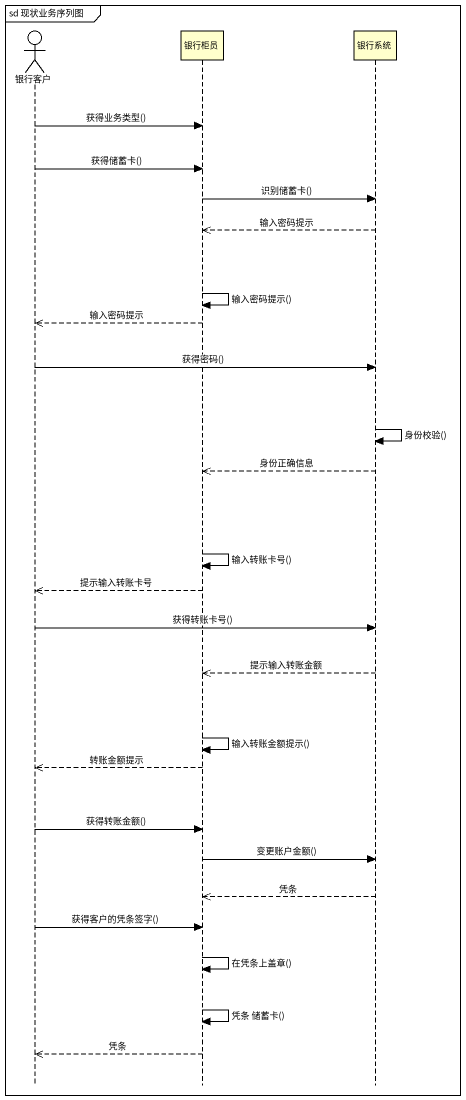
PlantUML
@startuml
mainframe sd 现状业务序列图
hide footbox
actor 银行客户
participant 银行柜员
participant 银行系统

银行客户 -> 银行柜员 : 获得业务类型()
银行客户 -> 银行柜员 : 获得储蓄卡()
银行柜员 -> 银行系统 : 识别储蓄卡()
银行系统 -->> 银行柜员 : 输入密码提示
银行柜员 -> 银行柜员 : 输入密码提示()
银行柜员 -->> 银行客户 : 输入密码提示
银行客户 -> 银行系统 : 获得密码()
银行系统 -> 银行系统 : 身份校验()
银行系统 -->> 银行柜员 : 身份正确信息
银行柜员 -> 银行柜员 : 输入转账卡号()
银行柜员 -->> 银行客户 : 提示输入转账卡号
银行客户 -> 银行系统 : 获得转账卡号()
银行系统 -->> 银行柜员 : 提示输入转账金额
银行柜员 -> 银行柜员 : 输入转账金额提示()
银行柜员 -->> 银行客户 : 转账金额提示
银行客户 -> 银行柜员 : 获得转账金额()
银行柜员 -> 银行系统 : 变更账户金额()
银行系统 -->> 银行柜员 : 凭条
银行客户 -> 银行柜员 : 获得客户的凭条签字()
银行柜员 -> 银行柜员 : 在凭条上盖章()
银行柜员 -> 银行柜员 : 凭条 储蓄卡()
银行柜员 -->> 银行客户 : 凭条
@enduml
